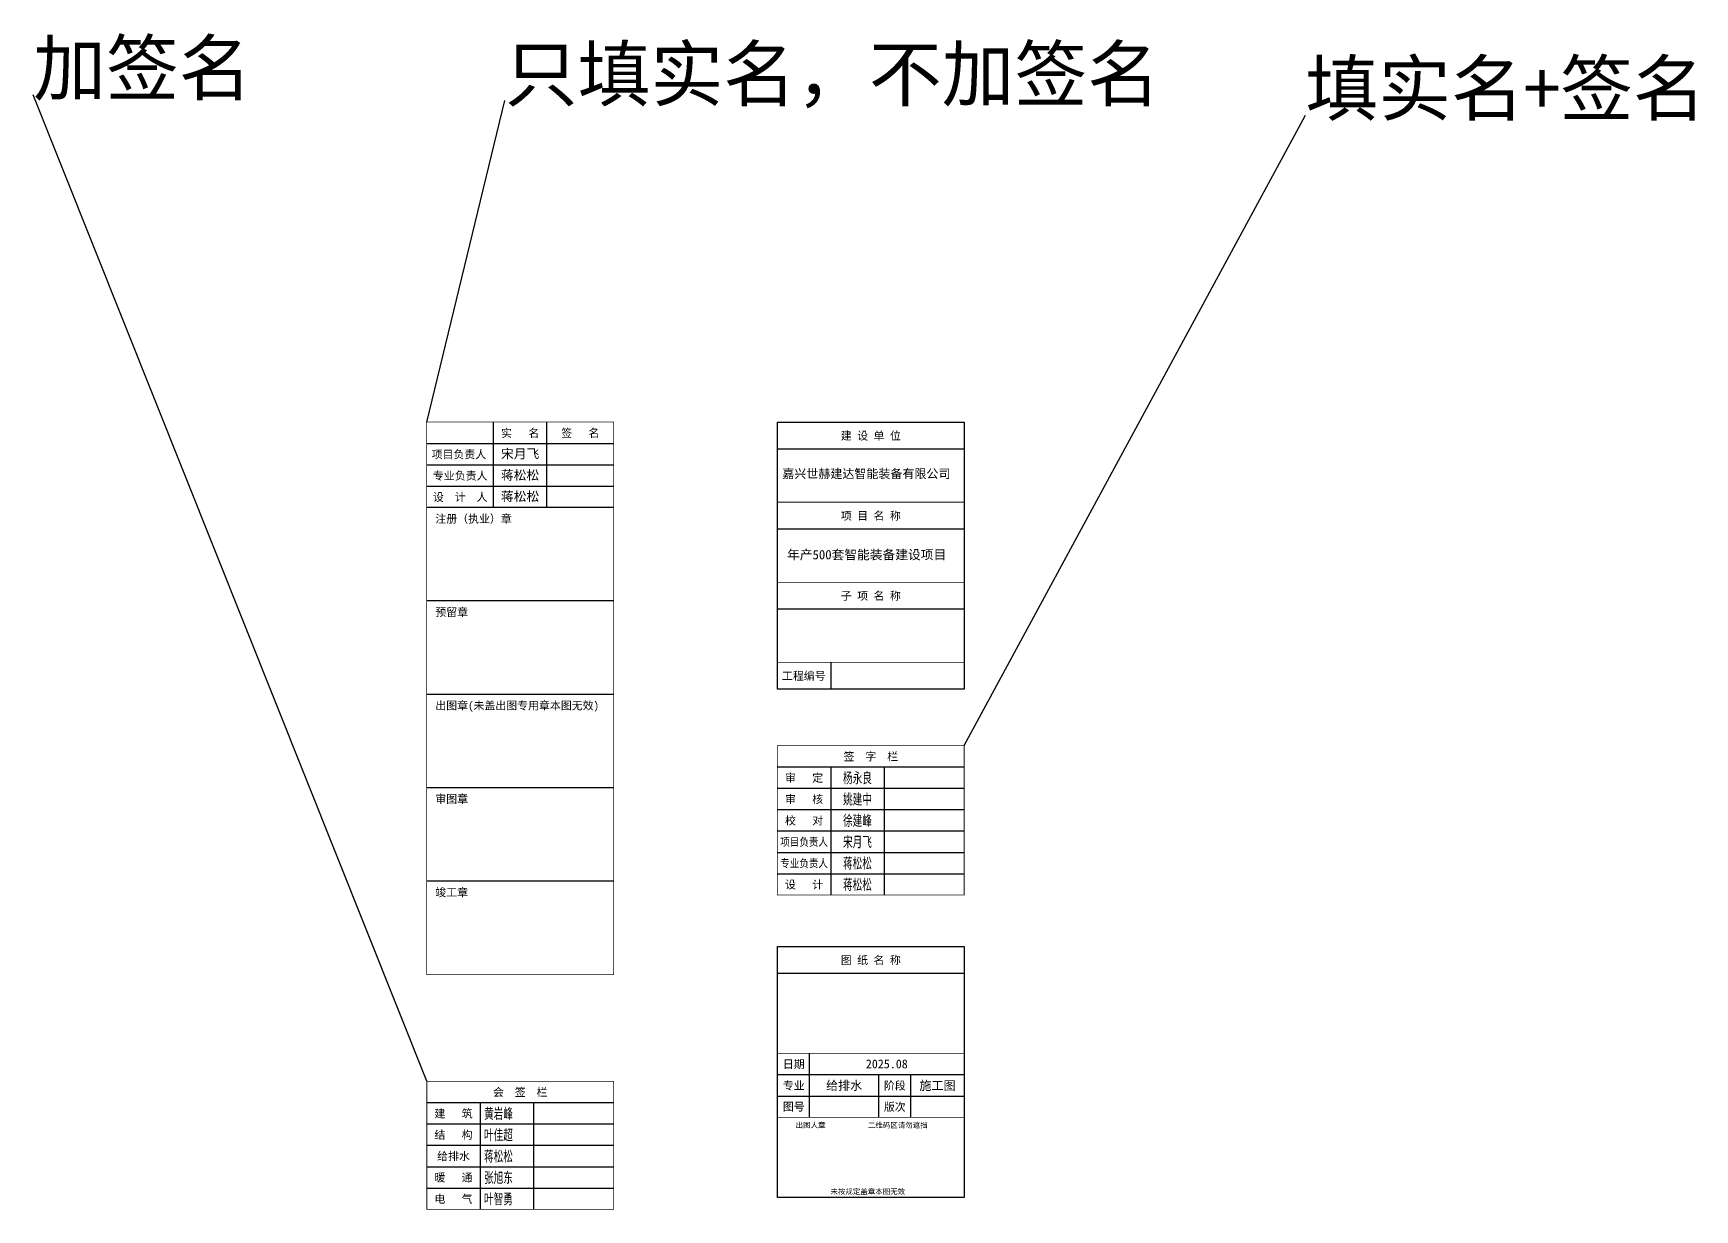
# Model space of a CAD drawing. Extents: x -452079 to 117456, y 3902 to 836955.
# Drawn here: x -452079 to -389807, y 619218 to 663308 of the extents above; entities that cross this region are included whole.
import ezdxf
from ezdxf.enums import TextEntityAlignment as Align

# ---------------------------------------------------------------- set-up
doc = ezdxf.new("R2010")
doc.units = 0
doc.header["$LTSCALE"] = 1000
doc.header["$MEASUREMENT"] = 0
doc.layers.add('0-cxFrame', color=155, linetype='Continuous')
doc.layers.add('qianming', color=155, linetype='Continuous')
doc.styles.add('BZHZ', font='bzxw', dxfattribs={"width": 0.8, "bigfont": 'bzhz'})
doc.styles.add('cx_biaoti', font='')
doc.styles.add('cx_tuming', font='')
doc.styles.add('图框宋体', font='', dxfattribs={"width": 0.75})
doc.styles.add('黑体', font='', dxfattribs={"height": 12})
doc.styles.get('cx_biaoti').set_extended_font_data('SimSun')
doc.styles.get('cx_tuming').set_extended_font_data('SimHei')
doc.styles.get('图框宋体').set_extended_font_data('SimSun')
doc.styles.get('黑体').set_extended_font_data('SimHei')

# ---------------------------------------------------------------- blocks, each defined once
blk = doc.blocks.new('zjcx_lan_xinxi(Dragon)')
for p, q in [((7000, -3200), (0, -3200)), ((7000, -6700), (0, -6700)), ((7000, -10200), (0, -10200)), ((7000, -13700), (0, -13700)), ((7000, -17200), (0, -17200))]:
    blk.add_line(p, q)
at = {"const_width": 25}
blk.add_lwpolyline([(0, -20700), (7000, -20700), (7000, 0), (0, 0)], close=True, dxfattribs=at)
for points in [[(2500, -3200), (2500, 0)], [(4500, -3200), (4500, 0)], [(0, -800), (7000, -800)], [(0, -1600), (7000, -1600)], [(0, -2400), (7000, -2400)]]:
    blk.add_lwpolyline(points)
for points in [[(7000, -3200), (7000, 0)], [(0, -3200), (7000, -3200)], [(0, -20700), (7000, -20700), (7000, -3200)], [(0, -20700), (7000, -20700)]]:
    blk.add_lwpolyline(points, dxfattribs=at)
at = {"style": '图框宋体'}
for s, p in [('实   名', (3500, -400)), ('签   名', (5750, -400)), ('项目负责人', (1204, -1200)), ('专业负责人', (1250, -2000)), ('设  计  人', (1250, -2800))]:
    blk.add_text(s, height=300, dxfattribs=at).set_placement(p, align=Align.MIDDLE)
for s, p in [('注册（执业）章', (318, -3771)), ('预留章', (318, -7271)), ('出图章(未盖出图专用章本图无效)', (318, -10771)), ('审图章', (318, -14271)), ('竣工章', (318, -17771))]:
    blk.add_text(s, height=300, dxfattribs=at).set_placement(p)
blk = doc.blocks.new('T-信息(Dragon)')
at = {"layer": '0-cxFrame'}
blk.add_blockref('zjcx_lan_xinxi(Dragon)', (0, 0), dxfattribs=at)
at = {"layer": 'qianming', "color": 3, "style": 'cx_biaoti'}
for s, p in [('宋月飞', (3497, -1185)), ('蒋松松', (3497, -1985)), ('蒋松松', (3497, -2785))]:
    blk.add_text(s, height=350, dxfattribs=at).set_placement(p, align=Align.MIDDLE_CENTER)
blk = doc.blocks.new('zjcx_lan_huiqian(Dragon)')
for p, q in [((-7000, -800), (0, -800)), ((-5000, -800), (-5000, -4800)), ((-3000, -800), (-3000, -4800)), ((-7000, -1600), (0, -1600)), ((-7000, -2400), (0, -2400)), ((-7000, -3200), (0, -3200)), ((-7000, -4000), (0, -4000))]:
    blk.add_line(p, q)
at = {"const_width": 30}
blk.add_lwpolyline([(-7000, 0), (0, 0)], dxfattribs=at)
blk.add_lwpolyline([(-7000, 0), (0, 0), (0, -4800), (-7000, -4800)], close=True, dxfattribs=at)
at = {"style": 'cx_biaoti'}
for s, p in [('会  签  栏', (-3500, -400)), ('建   筑', (-6000, -1200)), ('结   构', (-6000, -2000)), ('给排水', (-6000, -2800)), ('暖   通', (-6000, -3600)), ('电   气', (-6000, -4400))]:
    blk.add_text(s, height=300, dxfattribs=at).set_placement(p, align=Align.MIDDLE)
blk = doc.blocks.new('T-汇签(Dragon)')
at = {"layer": '0-cxFrame'}
blk.add_blockref('zjcx_lan_huiqian(Dragon)', (0, 0), dxfattribs=at)
at = {"layer": 'qianming', "style": 'BZHZ', "width": 0.8}
for s, p in [('黄岩峰', (-4314, -1200)), ('叶佳超', (-4314, -2000)), ('蒋松松', (-4314, -2800)), ('张旭东', (-4314, -3600)), ('叶智勇', (-4314, -4400))]:
    blk.add_text(s, height=450, dxfattribs=at).set_placement(p, align=Align.MIDDLE)
blk = doc.blocks.new('zjcx_lan_qianzi(Dragon)')
for p, q in [((-7000, 4800), (0, 4800)), ((-5000, 4800), (-5000, 0)), ((-3000, 4800), (-3000, 0)), ((-7000, 4000), (0, 4000)), ((-7000, 3200), (0, 3200)), ((-7000, 2400), (0, 2400)), ((-7000, 1600), (0, 1600)), ((-7000, 800), (0, 800))]:
    blk.add_line(p, q)
at = {"const_width": 30}
blk.add_lwpolyline([(-7000, 5600), (0, 5600)], dxfattribs=at)
blk.add_lwpolyline([(-7000, 5600), (0, 5600), (0, 0), (-7000, 0)], close=True, dxfattribs=at)
at = {"style": 'cx_biaoti'}
for s, p in [('签  字  栏', (-3500, 5200)), ('审   定', (-6000, 4400)), ('审   核', (-6000, 3600)), ('校   对', (-6000, 2800)), ('设   计', (-6000, 400))]:
    blk.add_text(s, height=300, dxfattribs=at).set_placement(p, align=Align.MIDDLE)
at = {"style": 'cx_biaoti', "width": 0.85}
for s, p in [('项目负责人', (-6000, 2000)), ('专业负责人', (-6000, 1200))]:
    blk.add_text(s, height=300, dxfattribs=at).set_placement(p, align=Align.MIDDLE)
blk = doc.blocks.new('T-签字(Dragon)')
at = {"layer": '0-cxFrame'}
blk.add_blockref('zjcx_lan_qianzi(Dragon)', (0, 0), dxfattribs=at)
at = {"layer": 'qianming', "style": 'BZHZ', "width": 0.8}
for s, p in [('杨永良', (-4000, 4400)), ('姚建中', (-4000, 3600)), ('徐建峰', (-4000, 2800)), ('宋月飞', (-4000, 2000)), ('蒋松松', (-4000, 1200)), ('蒋松松', (-4000, 400))]:
    blk.add_text(s, height=450, dxfattribs=at).set_placement(p, align=Align.MIDDLE)
blk = doc.blocks.new('zjcx_lan_tuming(Dragon)')
for p, q in [((-7000, 8400), (0, 8400)), ((-5800, 3000), (-5800, 5400)), ((-7000, 4600), (0, 4600)), ((-3200, 3000), (-3200, 4600)), ((-2000, 3000), (-2000, 4600)), ((-7000, 3800), (0, 3800))]:
    blk.add_line(p, q)
at = {"const_width": 30}
for points in [[(-7000, 9400), (0, 9400)], [(-7000, 5400), (0, 5400)], [(-7000, 3000), (0, 3000)], [(-7000, 0), (0, 0)]]:
    blk.add_lwpolyline(points, dxfattribs=at)
blk.add_lwpolyline([(-7000, 9400), (0, 9400), (0, 0), (-7000, 0)], close=True)
at = {"style": 'cx_biaoti'}
for s, p in [('图 纸 名 称', (-3500, 8900)), ('日期', (-6388, 5000)), ('专业', (-6388, 4200)), ('阶段', (-2600, 4200)), ('图号', (-6388, 3400)), ('版次', (-2600, 3400))]:
    blk.add_text(s, height=300, dxfattribs=at).set_placement(p, align=Align.MIDDLE)
for s, p in [('出图人章', (-6316, 2607)), ('二维码区请勿遮挡', (-3609, 2607)), ('未按规定盖章本图无效', (-5013, 120))]:
    blk.add_text(s, height=200, dxfattribs=at).set_placement(p)
blk = doc.blocks.new('T-图签(Dragon)')
blk.add_blockref('zjcx_lan_tuming(Dragon)', (0, 0))
at = {"color": 3, "style": 'cx_biaoti'}
for s, p in [('2025.08', (-2900, 5000)), ('给排水', (-4500, 4200)), ('施工图', (-1000, 4200))]:
    blk.add_text(s, height=330, dxfattribs=at).set_placement(p, align=Align.MIDDLE)
blk = doc.blocks.new('zjcx_lan_xiangmu(Dragon)')
for p, q in [((-7000, 9000), (0, 9000)), ((-7000, 6000), (0, 6000)), ((-7000, 3000), (0, 3000)), ((-5000, 1000), (-5000, 0))]:
    blk.add_line(p, q)
at = {"const_width": 30}
for points in [[(-7000, 10000), (0, 10000)], [(-7000, 7000), (0, 7000)], [(-7000, 7000), (0, 7000)], [(-7000, 4000), (0, 4000)], [(-7000, 4000), (0, 4000)], [(-7000, 1000), (0, 1000)], [(-7000, 0), (0, 0)]]:
    blk.add_lwpolyline(points, dxfattribs=at)
blk.add_lwpolyline([(-7000, 10000), (0, 10000), (0, 0), (-7000, 0)], close=True)
at = {"style": 'cx_biaoti'}
for s, p in [('建 设 单 位', (-3500, 9500)), ('项 目 名 称', (-3500, 6500)), ('子 项 名 称', (-3500, 3500)), ('工程编号', (-6013, 500))]:
    blk.add_text(s, height=300, dxfattribs=at).set_placement(p, align=Align.MIDDLE)
blk = doc.blocks.new('T-项目(Dragon)')
blk.add_blockref('zjcx_lan_xiangmu(Dragon)', (0, 0))
at = {"color": 3, "style": 'cx_tuming'}
for s, height, p in [('嘉兴世赫建达智能装备有限公司', 330, (-6816, 7901)), ('年产500套智能装备建设项目 ', 350, (-6638, 4859))]:
    blk.add_text(s, height=height, dxfattribs=at).set_placement(p)

msp = doc.modelspace()

# ---------------------------------------------------------------- linework, layer by layer
for p, q in [((-437328.12, 624033.32), (-452079.47, 661002.74)), ((-437328.12, 648733.32), (-434399.58, 660783.73)), ((-417187.93, 636612.43), (-404395.28, 660242.06))]:
    msp.add_line(p, q)

# ---------------------------------------------------------------- block references
at = {"layer": '0-cxFrame'}
for name, p in [('T-信息(Dragon)', (-437328.12, 648733.32)), ('T-项目(Dragon)', (-417187.93, 638733.49)), ('T-签字(Dragon)', (-417187.93, 631012.43)), ('T-图签(Dragon)', (-417187.93, 619681.49)), ('T-汇签(Dragon)', (-430328.12, 624033.32))]:
    msp.add_blockref(name, p, dxfattribs=at)

# ---------------------------------------------------------------- texts
at = {"style": '黑体'}
for s, p in [('加签名', (-452079.47, 661002.74)), ('只填实名，不加签名', (-434399.58, 660783.73)), ('填实名+签名', (-404395.28, 660242.06))]:
    msp.add_text(s, height=2000, dxfattribs=at).set_placement(p)

doc.saveas('drawing.dxf')
